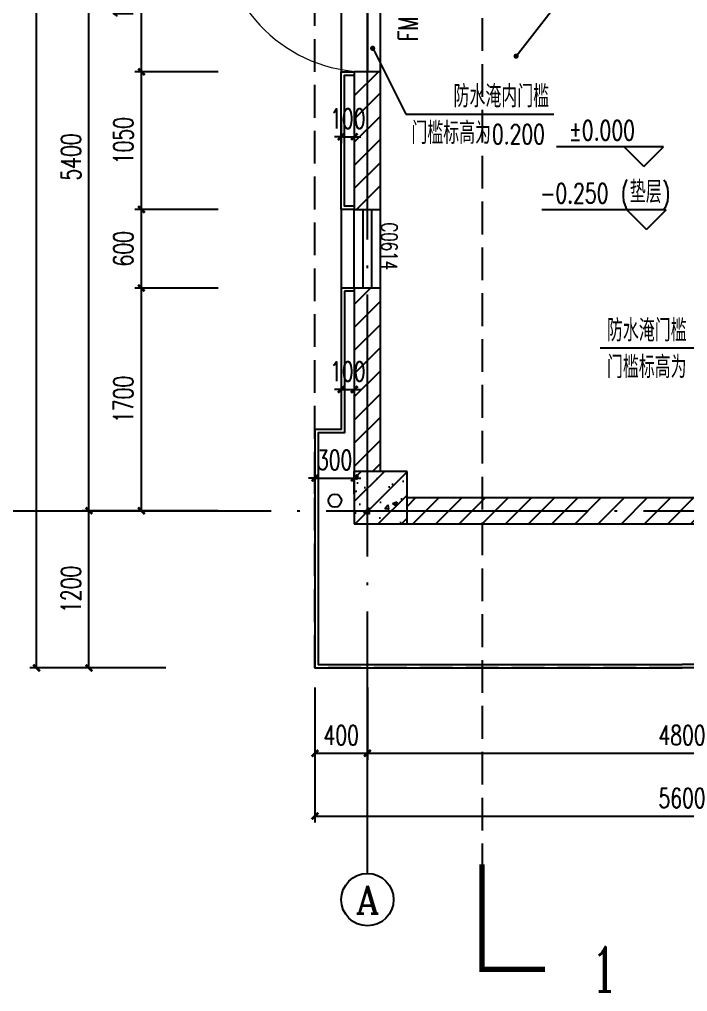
# Model space of a CAD drawing. Extents: x -1313754 to 847533, y 489853 to 941203.
# Drawn here: x -115108 to -110012, y 706600 to 714020 of the extents above; entities that cross this region are included whole.
import ezdxf
from ezdxf.enums import TextEntityAlignment as Align

# ---------------------------------------------------------------- set-up
doc = ezdxf.new("R2010")
doc.units = 0
doc.header["$LTSCALE"] = 1000
doc.header["$MEASUREMENT"] = 0
doc.linetypes.add('DASH', pattern=[0.35, 0.25, -0.1])
doc.linetypes.add('DOTE', pattern=[2.42, 2, -0.2, 0.02, -0.2])
doc.layers.get('Defpoints').update_dxf_attribs({"color": 210})
for name, color, linetype in [('A-AXIS-D', 1, 'Continuous'), ('A-AXIS-DOTE', 14, 'DOTE'), ('A-AXIS-DP', 126, 'Continuous'), ('A-AXIS-ELEV', 4, 'Continuous'), ('A-AXIS-SYMB', 3, 'Continuous'), ('A-CURTAIN', 134, 'Continuous'), ('A-DRAIN', 142, 'Continuous'), ('A-LIN-V', 9, 'Continuous'), ('A-TEXT', 61, 'Continuous'), ('A-WINDOW', 140, 'Continuous'), ('A-防火门', 1, 'Continuous'), ('AS-COLN', 6, 'Continuous'), ('AS-WALL', 40, 'Continuous'), ('DIM_SYMB', 3, 'Continuous'), ('PUB_HATCH', 8, 'Continuous'), ('PUB_TEXT', 7, 'Continuous')]:
    doc.layers.add(name, color=color, linetype=linetype)
doc.styles.add('_TCH_AXIS', font='COMPLEX', dxfattribs={"bigfont": 'GBCBIG'})
doc.styles.add('_TCH_DIM', font='SIMPLEX', dxfattribs={"bigfont": 'GBCBIG'})
doc.styles.add('_TCH_DIM_T3', font='SIMPLEX', dxfattribs={"width": 0.705882, "bigfont": 'GBCBIG'})
doc.styles.add('_TCH_LABEL', font='COMPLEX', dxfattribs={"bigfont": 'GBCBIG'})
doc.styles.add('_TCH_SPACE', font='SIMPLEX', dxfattribs={"height": 5, "bigfont": 'GBCBIG'})
doc.styles.add('_TCH_WINDOW', font='SIMPLEX', dxfattribs={"height": 3.5, "bigfont": 'GBCBIG'})
doc.dimstyles.new('_TCH_ARCH&&50', dxfattribs={"dimtxt": 148.75, "dimasz": 50, "dimexe": 50, "dimexo": 50, "dimgap": 63.125, "dimtad": 1, "dimdec": 0, "dimzin": 0, "dimdsep": 46, "dimtxsty": '_TCH_DIM_T3', "dimblk": 'ARCHTICK', "dimcen": 0.09, "dimclrt": 7, "dimazin": 2, "dimtfac": 1, "dimtdec": 0, "dimtix": 1, "dimtmove": 2, "dimatfit": 3, "dimfxl": 0, "dimtolj": 1, "dimtzin": 0, "dimarcsym": 0})
pattern_1 = [(45, (0, 89.76), (-88.388383, 88.388383), [])]

# ---------------------------------------------------------------- blocks, each defined once
blk = doc.blocks.new('_ArchTick')
at = {"color": 0, "linetype": 'ByBlock', "const_width": 0.4}
blk.add_lwpolyline([(-0.5, -0.5), (0.5, 0.5)], dxfattribs=at)
blk = doc.blocks.new('*D1447')
at = {"layer": 'A-AXIS-D', "color": 0, "lineweight": -2}
for p, q in [((106744.2, -94549.7), (106108.2, -94549.7)), ((106158.2, -95749.7), (106158.2, -94549.7)), ((106744.2, -95749.7), (106108.2, -95749.7))]:
    blk.add_line(p, q, dxfattribs=at)
at = {"layer": 'Defpoints', "color": 0}
for p in [(106158.2, -94549.7), (106794.2, -94549.7), (106794.2, -95749.7)]:
    blk.add_point(p, dxfattribs=at)
at = {"layer": 'A-AXIS-D', "color": 0, "lineweight": -2, "xscale": 50, "yscale": 50, "zscale": 50}
for p, rotation in [((106158.2, -94549.7), 90), ((106158.2, -95749.7), 270)]:
    blk.add_blockref('_ArchTick', p, dxfattribs=dict(at, rotation=rotation))
at = {"layer": 'A-AXIS-D', "color": 7, "insert": (106020.7, -95149.7), "char_height": 148.75, "attachment_point": 5, "rotation": 90, "style": '_TCH_DIM_T3'}
blk.add_mtext('\\A1;1200', dxfattribs=at)
blk = doc.blocks.new('*D1448')
at = {"layer": 'A-AXIS-D', "color": 0, "lineweight": -2}
for p, q in [((106744.2, -89149.7), (106108.2, -89149.7)), ((106158.2, -94549.7), (106158.2, -89149.7)), ((106744.2, -94549.7), (106108.2, -94549.7))]:
    blk.add_line(p, q, dxfattribs=at)
at = {"layer": 'Defpoints', "color": 0}
for p in [(106158.2, -89149.7), (106794.2, -89149.7), (106794.2, -94549.7)]:
    blk.add_point(p, dxfattribs=at)
at = {"layer": 'A-AXIS-D', "color": 0, "lineweight": -2, "xscale": 50, "yscale": 50, "zscale": 50}
for p, rotation in [((106158.2, -89149.7), 90), ((106158.2, -94549.7), 270)]:
    blk.add_blockref('_ArchTick', p, dxfattribs=dict(at, rotation=rotation))
at = {"layer": 'A-AXIS-D', "color": 7, "insert": (106020.7, -91849.7), "char_height": 148.75, "attachment_point": 5, "rotation": 90, "style": '_TCH_DIM_T3'}
blk.add_mtext('\\A1;5400', dxfattribs=at)
blk = doc.blocks.new('*D1452')
at = {"layer": 'A-AXIS-D', "color": 0, "lineweight": -2}
for p, q in [((108282.2, -95899.7), (108282.2, -96450.7)), ((113082.2, -95899.7), (113082.2, -96450.7)), ((108282.2, -96400.7), (113082.2, -96400.7))]:
    blk.add_line(p, q, dxfattribs=at)
at = {"layer": 'Defpoints', "color": 0}
for p in [(108282.2, -95849.7), (113082.2, -95849.7), (113082.2, -96400.7)]:
    blk.add_point(p, dxfattribs=at)
at = {"layer": 'A-AXIS-D', "color": 0, "lineweight": -2, "xscale": 50, "yscale": 50, "zscale": 50, "rotation": 180}
blk.add_blockref('_ArchTick', (108282.2, -96400.7), dxfattribs=at)
at = {"layer": 'A-AXIS-D', "color": 0, "lineweight": -2, "xscale": 50, "yscale": 50, "zscale": 50}
blk.add_blockref('_ArchTick', (113082.2, -96400.7), dxfattribs=at)
at = {"layer": 'A-AXIS-D', "color": 7, "insert": (110682.2, -96263.2), "char_height": 148.75, "attachment_point": 5, "style": '_TCH_DIM_T3'}
blk.add_mtext('\\A1;4800', dxfattribs=at)
blk = doc.blocks.new('*D1453')
at = {"layer": 'A-AXIS-D', "color": 0, "lineweight": -2}
for p, q in [((107882.2, -95899.7), (107882.2, -96450.7)), ((108282.2, -95899.7), (108282.2, -96450.7)), ((107882.2, -96400.7), (108282.2, -96400.7))]:
    blk.add_line(p, q, dxfattribs=at)
at = {"layer": 'Defpoints', "color": 0}
for p in [(107882.2, -95849.7), (108282.2, -95849.7), (108282.2, -96400.7)]:
    blk.add_point(p, dxfattribs=at)
at = {"layer": 'A-AXIS-D', "color": 0, "lineweight": -2, "xscale": 50, "yscale": 50, "zscale": 50, "rotation": 180}
blk.add_blockref('_ArchTick', (107882.2, -96400.7), dxfattribs=at)
at = {"layer": 'A-AXIS-D', "color": 0, "lineweight": -2, "xscale": 50, "yscale": 50, "zscale": 50}
blk.add_blockref('_ArchTick', (108282.2, -96400.7), dxfattribs=at)
at = {"layer": 'A-AXIS-D', "color": 7, "insert": (108082.2, -96263.2), "char_height": 148.75, "attachment_point": 5, "style": '_TCH_DIM_T3'}
blk.add_mtext('\\A1;400', dxfattribs=at)
blk = doc.blocks.new('*D1454')
at = {"layer": 'A-AXIS-D', "color": 0, "lineweight": -2}
for p, q in [((107882.2, -95899.7), (107882.2, -96930.7)), ((113482.2, -95899.7), (113482.2, -96930.7)), ((107882.2, -96880.7), (113482.2, -96880.7))]:
    blk.add_line(p, q, dxfattribs=at)
at = {"layer": 'Defpoints', "color": 0}
for p in [(107882.2, -95849.7), (113482.2, -95849.7), (113482.2, -96880.7)]:
    blk.add_point(p, dxfattribs=at)
at = {"layer": 'A-AXIS-D', "color": 0, "lineweight": -2, "xscale": 50, "yscale": 50, "zscale": 50, "rotation": 180}
blk.add_blockref('_ArchTick', (107882.2, -96880.7), dxfattribs=at)
at = {"layer": 'A-AXIS-D', "color": 0, "lineweight": -2, "xscale": 50, "yscale": 50, "zscale": 50}
blk.add_blockref('_ArchTick', (113482.2, -96880.7), dxfattribs=at)
at = {"layer": 'A-AXIS-D', "color": 7, "insert": (110682.2, -96743.2), "char_height": 148.75, "attachment_point": 5, "style": '_TCH_DIM_T3'}
blk.add_mtext('\\A1;5600', dxfattribs=at)
blk = doc.blocks.new('*D1455')
at = {"layer": 'A-AXIS-D', "color": 0, "lineweight": -2}
for p, q in [((106744.2, -81500), (105708.2, -81500)), ((105758.2, -95749.7), (105758.2, -81500)), ((106744.2, -95749.7), (105708.2, -95749.7))]:
    blk.add_line(p, q, dxfattribs=at)
at = {"layer": 'Defpoints', "color": 0}
for p in [(105758.2, -81500), (106794.2, -81500), (106794.2, -95749.7)]:
    blk.add_point(p, dxfattribs=at)
at = {"layer": 'A-AXIS-D', "color": 0, "lineweight": -2, "xscale": 50, "yscale": 50, "zscale": 50}
for p, rotation in [((105758.2, -81500), 90), ((105758.2, -95749.7), 270)]:
    blk.add_blockref('_ArchTick', p, dxfattribs=dict(at, rotation=rotation))
at = {"layer": 'A-AXIS-D', "color": 7, "insert": (105620.7, -88624.8), "char_height": 148.75, "attachment_point": 5, "rotation": 90, "style": '_TCH_DIM_T3'}
blk.add_mtext('\\A1;14250', dxfattribs=at)
blk = doc.blocks.new('*D2584')
at = {"layer": 'A-AXIS-DP', "color": 0, "lineweight": -2}
for p, q in [((-112854.2, 608770), (-112904.2, 608770)), ((-112854.2, 608650), (-112854.2, 608820)), ((-112854.2, 608770), (-112554.2, 608770)), ((-112554.2, 608650), (-112554.2, 608820)), ((-112554.2, 608770), (-112504.2, 608770))]:
    blk.add_line(p, q, dxfattribs=at)
at = {"layer": 'Defpoints', "color": 0, "ltscale": 500}
for p in [(-112554.2, 608770), (-112854.2, 608600), (-112554.2, 608600)]:
    blk.add_point(p, dxfattribs=at)
at = {"layer": 'A-AXIS-DP', "color": 0, "lineweight": -2, "ltscale": 500, "xscale": 50, "yscale": 50, "zscale": 50}
blk.add_blockref('_ArchTick', (-112854.2, 608770), dxfattribs=at)
at = {"layer": 'A-AXIS-DP', "color": 0, "lineweight": -2, "ltscale": 500, "xscale": 50, "yscale": 50, "zscale": 50, "rotation": 180}
blk.add_blockref('_ArchTick', (-112554.2, 608770), dxfattribs=at)
at = {"layer": 'A-AXIS-DP', "color": 7, "ltscale": 500, "insert": (-112704.2, 608907.5), "char_height": 148.75, "attachment_point": 5, "style": '_TCH_DIM_T3'}
blk.add_mtext('\\A1;300', dxfattribs=at)
blk = doc.blocks.new('*D2586')
at = {"layer": 'A-AXIS-DP', "color": 0, "lineweight": -2}
for p, q in [((-113592.2, 610220.3), (-114228.2, 610220.3)), ((-114178.2, 608520.3), (-114178.2, 610220.3)), ((-113592.2, 608520.3), (-114228.2, 608520.3))]:
    blk.add_line(p, q, dxfattribs=at)
at = {"layer": 'Defpoints', "color": 0, "ltscale": 500}
for p in [(-114178.2, 610220.3), (-113542.2, 610220.3), (-113542.2, 608520.3)]:
    blk.add_point(p, dxfattribs=at)
at = {"layer": 'A-AXIS-DP', "color": 0, "lineweight": -2, "ltscale": 500, "xscale": 50, "yscale": 50, "zscale": 50}
for p, rotation in [((-114178.2, 610220.3), 90), ((-114178.2, 608520.3), 270)]:
    blk.add_blockref('_ArchTick', p, dxfattribs=dict(at, rotation=rotation))
at = {"layer": 'A-AXIS-DP', "color": 7, "ltscale": 500, "insert": (-114315.7, 609370.3), "char_height": 148.75, "attachment_point": 5, "rotation": 90, "style": '_TCH_DIM_T3'}
blk.add_mtext('\\A1;1700', dxfattribs=at)
blk = doc.blocks.new('*D2587')
at = {"layer": 'A-AXIS-DP', "color": 0, "lineweight": -2}
for p, q in [((-113592.2, 610820.3), (-114228.2, 610820.3)), ((-114178.2, 610220.3), (-114178.2, 610820.3)), ((-113592.2, 610220.3), (-114228.2, 610220.3))]:
    blk.add_line(p, q, dxfattribs=at)
at = {"layer": 'Defpoints', "color": 0, "ltscale": 500}
for p in [(-114178.2, 610820.3), (-113542.2, 610820.3), (-113542.2, 610220.3)]:
    blk.add_point(p, dxfattribs=at)
at = {"layer": 'A-AXIS-DP', "color": 0, "lineweight": -2, "ltscale": 500, "xscale": 50, "yscale": 50, "zscale": 50}
for p, rotation in [((-114178.2, 610820.3), 90), ((-114178.2, 610220.3), 270)]:
    blk.add_blockref('_ArchTick', p, dxfattribs=dict(at, rotation=rotation))
at = {"layer": 'A-AXIS-DP', "color": 7, "ltscale": 500, "insert": (-114315.7, 610520.3), "char_height": 148.75, "attachment_point": 5, "rotation": 90, "style": '_TCH_DIM_T3'}
blk.add_mtext('\\A1;600', dxfattribs=at)
blk = doc.blocks.new('*D2588')
at = {"layer": 'A-AXIS-DP', "color": 0, "lineweight": -2}
for p, q in [((-113592.2, 611870.3), (-114228.2, 611870.3)), ((-114178.2, 610820.3), (-114178.2, 611870.3)), ((-113592.2, 610820.3), (-114228.2, 610820.3))]:
    blk.add_line(p, q, dxfattribs=at)
at = {"layer": 'Defpoints', "color": 0, "ltscale": 500}
for p in [(-114178.2, 611870.3), (-113542.2, 611870.3), (-113542.2, 610820.3)]:
    blk.add_point(p, dxfattribs=at)
at = {"layer": 'A-AXIS-DP', "color": 0, "lineweight": -2, "ltscale": 500, "xscale": 50, "yscale": 50, "zscale": 50}
for p, rotation in [((-114178.2, 611870.3), 90), ((-114178.2, 610820.3), 270)]:
    blk.add_blockref('_ArchTick', p, dxfattribs=dict(at, rotation=rotation))
at = {"layer": 'A-AXIS-DP', "color": 7, "ltscale": 500, "insert": (-114315.7, 611345.3), "char_height": 148.75, "attachment_point": 5, "rotation": 90, "style": '_TCH_DIM_T3'}
blk.add_mtext('\\A1;1050', dxfattribs=at)
blk = doc.blocks.new('*D2589')
at = {"layer": 'A-AXIS-DP', "color": 0, "lineweight": -2}
for p, q in [((-113592.2, 613020.3), (-114228.2, 613020.3)), ((-114178.2, 611870.3), (-114178.2, 613020.3)), ((-113592.2, 611870.3), (-114228.2, 611870.3))]:
    blk.add_line(p, q, dxfattribs=at)
at = {"layer": 'Defpoints', "color": 0, "ltscale": 500}
for p in [(-114178.2, 613020.3), (-113542.2, 613020.3), (-113542.2, 611870.3)]:
    blk.add_point(p, dxfattribs=at)
at = {"layer": 'A-AXIS-DP', "color": 0, "lineweight": -2, "ltscale": 500, "xscale": 50, "yscale": 50, "zscale": 50}
for p, rotation in [((-114178.2, 613020.3), 90), ((-114178.2, 611870.3), 270)]:
    blk.add_blockref('_ArchTick', p, dxfattribs=dict(at, rotation=rotation))
at = {"layer": 'A-AXIS-DP', "color": 7, "ltscale": 500, "insert": (-114315.7, 612445.3), "char_height": 148.75, "attachment_point": 5, "rotation": 90, "style": '_TCH_DIM_T3'}
blk.add_mtext('\\A1;1150', dxfattribs=at)
blk = doc.blocks.new('*D2607')
at = {"layer": 'A-AXIS-DP', "color": 0, "lineweight": -2}
for p, q in [((-112654.2, 611517.1), (-112654.2, 611325.4)), ((-112554.2, 611517.1), (-112554.2, 611325.4)), ((-112654.2, 611375.4), (-112704.2, 611375.4)), ((-112654.2, 611375.4), (-112554.2, 611375.4)), ((-112554.2, 611375.4), (-112504.2, 611375.4))]:
    blk.add_line(p, q, dxfattribs=at)
at = {"layer": 'Defpoints', "color": 0, "ltscale": 500}
for p in [(-112654.2, 611567.1), (-112554.2, 611567.1), (-112554.2, 611375.4)]:
    blk.add_point(p, dxfattribs=at)
at = {"layer": 'A-AXIS-DP', "color": 0, "lineweight": -2, "ltscale": 500, "xscale": 50, "yscale": 50, "zscale": 50}
blk.add_blockref('_ArchTick', (-112654.2, 611375.4), dxfattribs=at)
at = {"layer": 'A-AXIS-DP', "color": 0, "lineweight": -2, "ltscale": 500, "xscale": 50, "yscale": 50, "zscale": 50, "rotation": 180}
blk.add_blockref('_ArchTick', (-112554.2, 611375.4), dxfattribs=at)
at = {"layer": 'A-AXIS-DP', "color": 7, "ltscale": 500, "insert": (-112604.2, 611512.9), "char_height": 148.75, "attachment_point": 5, "style": '_TCH_DIM_T3'}
blk.add_mtext('\\A1;100', dxfattribs=at)
blk = doc.blocks.new('*D2608')
at = {"layer": 'A-AXIS-DP', "color": 0, "lineweight": -2}
for p, q in [((-112654.2, 609587.1), (-112654.2, 609395.4)), ((-112554.2, 609587.1), (-112554.2, 609395.4)), ((-112654.2, 609445.4), (-112704.2, 609445.4)), ((-112654.2, 609445.4), (-112554.2, 609445.4)), ((-112554.2, 609445.4), (-112504.2, 609445.4))]:
    blk.add_line(p, q, dxfattribs=at)
at = {"layer": 'Defpoints', "color": 0, "ltscale": 500}
for p in [(-112654.2, 609637.1), (-112554.2, 609637.1), (-112554.2, 609445.4)]:
    blk.add_point(p, dxfattribs=at)
at = {"layer": 'A-AXIS-DP', "color": 0, "lineweight": -2, "ltscale": 500, "xscale": 50, "yscale": 50, "zscale": 50}
blk.add_blockref('_ArchTick', (-112654.2, 609445.4), dxfattribs=at)
at = {"layer": 'A-AXIS-DP', "color": 0, "lineweight": -2, "ltscale": 500, "xscale": 50, "yscale": 50, "zscale": 50, "rotation": 180}
blk.add_blockref('_ArchTick', (-112554.2, 609445.4), dxfattribs=at)
at = {"layer": 'A-AXIS-DP', "color": 7, "ltscale": 500, "insert": (-112604.2, 609582.9), "char_height": 148.75, "attachment_point": 5, "style": '_TCH_DIM_T3'}
blk.add_mtext('\\A1;100', dxfattribs=at)
blk = doc.blocks.new('$DorLib2D$00000001')
for p, q in [((0.45, 0.975), (0.5, 0.975)), ((0.45, 0), (0.45, 0.975)), ((0.5, 0), (0.5, 0.975)), ((0.5, 0), (0.45, 0))]:
    blk.add_line(p, q)
at = {"lineweight": 13}
blk.add_arc((0.475, 0), 0.975, 91.46928, 180, dxfattribs=at)
blk = doc.blocks.new('dote')
at = {"layer": 'A-AXIS-D'}
blk.add_circle((108282.2, -97518.5), 200, dxfattribs=at)
at = {"layer": 'A-AXIS-DOTE'}
for p, q in [((108282.2, -97318.5), (108282.2, -80060.8)), ((105547.2, -94549.7), (114434.2, -94549.7))]:
    blk.add_line(p, q, dxfattribs=at)
at = {"layer": 'PUB_TEXT', "style": '_TCH_AXIS'}
blk.add_text('A', height=212.6, dxfattribs=at).set_placement((108191.1, -97624.8), (108373.3, -97624.8), align=Align.FIT)
at = {"layer": 'A-AXIS-D'}
for p1, p2, distance, picture, middle in [((106794.2, -95749.7), (106794.2, -81500), 1036, '*D1455', (105620.7, -88624.8)), ((106794.2, -94549.7), (106794.2, -89149.7), 636, '*D1448', (106020.7, -91849.7)), ((106794.2, -95749.7), (106794.2, -94549.7), 636, '*D1447', (106020.7, -95149.7)), ((107882.2, -95849.7), (108282.2, -95849.7), -551.1, '*D1453', (108082.2, -96263.2)), ((107882.2, -95849.7), (113482.2, -95849.7), -1031.1, '*D1454', (110682.2, -96743.2)), ((108282.2, -95849.7), (113082.2, -95849.7), -551.1, '*D1452', (110682.2, -96263.2))]:
    dim = blk.add_aligned_dim(p1=p1, p2=p2, distance=distance, dimstyle='_TCH_ARCH&&50', dxfattribs=at)
    dim.commit()
    dim.dimension.update_dxf_attribs({"geometry": picture, "text_midpoint": middle})
blk = doc.blocks.new('42342343')
at = {"layer": 'PUB_HATCH'}
h = blk.add_hatch(dxfattribs=at)
h.set_pattern_fill('普通砖', color=256, scale=50, style=0)
h.set_pattern_definition(pattern_1)
h.paths.add_polyline_path([(-112354.2, 610820.3), (-112354.2, 611870.3), (-112554.2, 611870.3), (-112554.2, 610820.3)])
h = blk.add_hatch(dxfattribs=at)
h.set_pattern_fill('普通砖', color=256, scale=50, style=0)
h.set_pattern_definition(pattern_1)
h.paths.add_polyline_path([(-112554.2, 608820.3), (-112354.2, 608820.3), (-112354.2, 610220.3), (-112554.2, 610220.3)])
h = blk.add_hatch(dxfattribs=at)
h.set_pattern_fill('钢筋混凝土', color=256, scale=50, style=0)
h.set_pattern_definition([(45, (0, 0), (-88.388348, 88.388348), []), (50, (0, 0), (358.63009, -31.37607), [37.5, -412.5]), (355, (0, 0), (-69.37567, 376.09607), [30, -330]), (100.4514, (29.9, -2.6), (289.2547, 344.71977), [31.8701, -350.57106]), (46.1842, (0, 100), (533.62052, -82.7595), [56.25, -618.75]), (96.6356, (44.47, 93.1), (467.33135, 487.05894), [47.80514, -525.8565]), (351.1842, (0, 100), (467.33097, 487.0593), [45, -495]), (21, (50, 75), (298.45353, -201.30945), [37.5, -412.5]), (326, (50, 75), (121.65767, 362.57502), [30, -330]), (71.4514, (74.87, 58.22), (420.11131, 161.26525), [31.8701, -350.57106]), (37.5, (0, 0), (6.079928, 166.446927), [0, -326, 0, -335, 0, -331.25]), (7.5, (0, 0), (131.53477, 197.205856), [0, -191, 0, -318.5, 0, -126.25]), (327.5, (-111.5, 0), (266.911218, -11.277436), [0, -125, 0, -390, 0, -517.5]), (317.5, (-161.5, 0), (291.593085, 50.05249), [0, -162.5, 0, -259, 0, -367.5])])
h.paths.add_polyline_path([(-112554.2, 608820.3), (-112554.2, 608420.3), (-112151.7, 608420.3), (-112151.7, 608820.3)])
h = blk.add_hatch(dxfattribs=at)
h.set_pattern_fill('普通砖', color=256, scale=50, style=0)
h.set_pattern_definition(pattern_1)
h.paths.add_polyline_path([(-112151.7, 608620.3), (-112151.7, 608420.3), (-109104.2, 608420.3), (-109104.2, 608553.7), (-109154.2, 608620.3)])
at = {"layer": 'A-AXIS-ELEV'}
for p, q in [((-110196.6, 611296.7), (-111012.6, 611296.7)), ((-110346.6, 611146.7), (-110496.6, 611296.7)), ((-110346.6, 611146.7), (-110196.6, 611296.7))]:
    blk.add_line(p, q, dxfattribs=at)
at = {"layer": 'A-AXIS-SYMB', "linetype": 'DASH'}
blk.add_line((-111580, 623480), (-111580, 605820), dxfattribs=at)
at = {"layer": 'A-AXIS-SYMB'}
blk.add_line((-109570, 609760), (-110680, 609760), dxfattribs=at)
at = {"layer": 'A-AXIS-SYMB', "const_width": 40}
blk.add_lwpolyline([(-111580, 605820), (-111580, 605020), (-111100, 605020)], dxfattribs=at)
at = {"layer": 'A-CURTAIN'}
for p, q in [((-112554.2, 610220.3), (-112654.2, 610220.3)), ((-112554.2, 610195.3), (-112629.2, 610195.3))]:
    blk.add_line(p, q, dxfattribs=at)
for points in [[(-112554.2, 610820.3), (-112654.2, 610820.3), (-112654.2, 611870.3), (-112554.2, 611870.3)], [(-112554.2, 610845.3), (-112629.2, 610845.3), (-112629.2, 611845.3), (-112554.2, 611845.3)], [(-112654.2, 610220.3), (-112654.2, 609140), (-112854.2, 609140), (-112854.2, 607320.3), (-110054.2, 607320.3)], [(-112629.2, 610195.3), (-112629.2, 609115), (-112829.2, 609115), (-112829.2, 607345.3), (-110054.2, 607345.3)], [(-107454.2, 610220.3), (-107454.2, 609140), (-107254.2, 609140), (-107254.2, 607320.3), (-110054.2, 607320.3)], [(-107479.2, 610195.3), (-107479.2, 609115), (-107279.2, 609115), (-107279.2, 607345.3), (-110054.2, 607345.3)]]:
    blk.add_lwpolyline(points, dxfattribs=at)
at = {"layer": 'A-DRAIN', "color": 5}
blk.add_circle((-112702.2, 608597.1), 50, dxfattribs=at)
at = {"layer": 'A-LIN-V'}
for p, q in [((-112654.3, 613020.3), (-112654.2, 611870.3)), ((-112654.2, 610820.3), (-112654.2, 610220.3))]:
    blk.add_line(p, q, dxfattribs=at)
at = {"layer": 'A-WINDOW'}
for p, q in [((-112414.2, 612050), (-112162.2, 611547.1)), ((-112162.2, 611547.1), (-111032.2, 611547.1)), ((-112554.2, 610220.3), (-112554.2, 610820.3)), ((-112487.5, 610220.3), (-112487.5, 610820.3)), ((-112420.9, 610220.3), (-112420.9, 610820.3)), ((-112354.2, 610220.3), (-112354.2, 610820.3))]:
    blk.add_line(p, q, dxfattribs=at)
at = {"layer": 'A-WINDOW', "const_width": 20}
blk.add_lwpolyline([(-112418.7, 612058.9, 1), (-112409.7, 612041.1, 1)], format="xyb", close=True, dxfattribs=at)
at = {"layer": 'A-防火门'}
for p, q in [((-112454.2, 613020.3), (-112454.2, 611870.3)), ((-112354.2, 611870.3), (-112354.2, 613020.3))]:
    blk.add_line(p, q, dxfattribs=at)
at = {"layer": 'AS-COLN'}
for p, q in [((-112554.2, 608820.3), (-112554.2, 608420.3)), ((-112151.7, 608820.3), (-112554.2, 608820.3)), ((-112151.7, 608420.3), (-112151.7, 608820.3)), ((-112554.2, 608420.3), (-112151.7, 608420.3))]:
    blk.add_line(p, q, dxfattribs=at)
at = {"layer": 'AS-WALL'}
for p, q in [((-112354.2, 611870.3), (-112554.2, 611870.3)), ((-112554.2, 611870.3), (-112554.2, 610820.3)), ((-112354.2, 610820.3), (-112354.2, 611870.3)), ((-112554.2, 610820.3), (-112354.2, 610820.3)), ((-112354.2, 610220.3), (-112554.2, 610220.3)), ((-112554.2, 610220.3), (-112554.2, 608820.3)), ((-112354.2, 608820.3), (-112354.2, 610220.3)), ((-112151.7, 608620.3), (-109154.2, 608620.3)), ((-112151.7, 608420.3), (-109104.2, 608420.3))]:
    blk.add_line(p, q, dxfattribs=at)
at = {"layer": 'AS-WALL', "linetype": 'DASH'}
blk.add_lwpolyline([(-112854.2, 607320.3), (-112854.2, 621570), (-107254.2, 621570), (-107254.2, 607320.3)], close=True, dxfattribs=at)
at = {"layer": 'A-防火门', "xscale": 1150, "yscale": 1150, "zscale": 200, "rotation": 89.9999999342278}
blk.add_blockref('$DorLib2D$00000001', (-112454.2, 612445.3), dxfattribs=at)
at = {"layer": 'A-TEXT', "style": '_TCH_SPACE', "width": 0.7}
blk.add_text('C0614', height=120.57, rotation=270, dxfattribs=at).set_placement((-112346.7, 610721.9))
at = {"layer": 'A-防火门', "style": '_TCH_WINDOW', "width": 0.705882}
blk.add_text('FM', height=148.75, rotation=90, dxfattribs=at).set_placement((-112069.2, 612103.9))
at = {"layer": 'PUB_TEXT', "style": '_TCH_DIM'}
for s, p in [('防水淹内门槛', (-111797.8, 611599.6)), ('门槛标高为', (-112119.1, 611319.6)), ('防水淹门槛', (-110627.5, 609812.5)), ('门槛标高为', (-110627.5, 609532.5))]:
    blk.add_text(s, height=168.79, dxfattribs=at).set_placement(p)
at = {"layer": 'PUB_TEXT', "width": 0.705882}
for s, height, style, p in [('0.200', 148.75, '_TCH_DIM', (-111504.7, 611319.6)), ('%%P0.000', 148.75, '_TCH_DIM', (-110917.6, 611349.2)), ('1', 340, '_TCH_LABEL', (-110751.4, 604850))]:
    blk.add_text(s, height=height, dxfattribs=dict(at, style=style)).set_placement(p)
at = {"layer": 'A-AXIS-DP'}
for p1, p2, distance, picture, middle in [((-113542.2, 611870.3), (-113542.2, 613020.3), 636, '*D2589', (-114315.7, 612445.3)), ((-113542.2, 610820.3), (-113542.2, 611870.3), 636, '*D2588', (-114315.7, 611345.3)), ((-112654.2, 611567.1), (-112554.2, 611567.1), -191.7, '*D2607', (-112604.2, 611512.9)), ((-113542.2, 610220.3), (-113542.2, 610820.3), 636, '*D2587', (-114315.7, 610520.3)), ((-113542.2, 608520.3), (-113542.2, 610220.3), 636, '*D2586', (-114315.7, 609370.3)), ((-112654.2, 609637.1), (-112554.2, 609637.1), -191.7, '*D2608', (-112604.2, 609582.9)), ((-112854.2, 608600), (-112554.2, 608600), 170, '*D2584', (-112704.2, 608907.5))]:
    dim = blk.add_aligned_dim(p1=p1, p2=p2, distance=distance, dimstyle='_TCH_ARCH&&50', dxfattribs=at)
    dim.commit()
    dim.dimension.update_dxf_attribs({"geometry": picture, "text_midpoint": middle})

msp = doc.modelspace()

# ---------------------------------------------------------------- linework, layer by layer
at = {"layer": 'A-AXIS-ELEV'}
for p, q in [((-110175.9, 712566.7), (-111125, 712566.7)), ((-110325.9, 712416.7), (-110475.9, 712566.7)), ((-110325.9, 712416.7), (-110175.9, 712566.7))]:
    msp.add_line(p, q, dxfattribs=at)
at = {"layer": 'DIM_SYMB'}
msp.add_line((-111320, 713740), (-110690, 714550), dxfattribs=at)
at = {"layer": 'DIM_SYMB', "const_width": 20}
msp.add_lwpolyline([(-111326.1, 713732.1, 1), (-111313.9, 713747.9, 1)], format="xyb", close=True, dxfattribs=at)

# ---------------------------------------------------------------- block references
at = {"layer": 'A-LIN-V'}
msp.add_blockref('42342343', (0, 101750), dxfattribs=at)
at = {"layer": 'AS-WALL'}
msp.add_blockref('dote', (-220736.4, 804820), dxfattribs=at)

# ---------------------------------------------------------------- texts
at = {"layer": 'PUB_TEXT', "style": '_TCH_DIM'}
msp.add_text('垫层', height=168.79, dxfattribs=at).set_placement((-110452.5, 712619.2))
at = {"layer": 'PUB_TEXT', "style": '_TCH_DIM', "width": 0.705882}
for s, height, p in [('-0.250', 148.75, (-111137.5, 712619.2)), ('(', 148.8, (-110522.5, 712619.2)), (')', 148.8, (-110206.7, 712619.2))]:
    msp.add_text(s, height=height, dxfattribs=at).set_placement(p)

doc.saveas('drawing.dxf')
